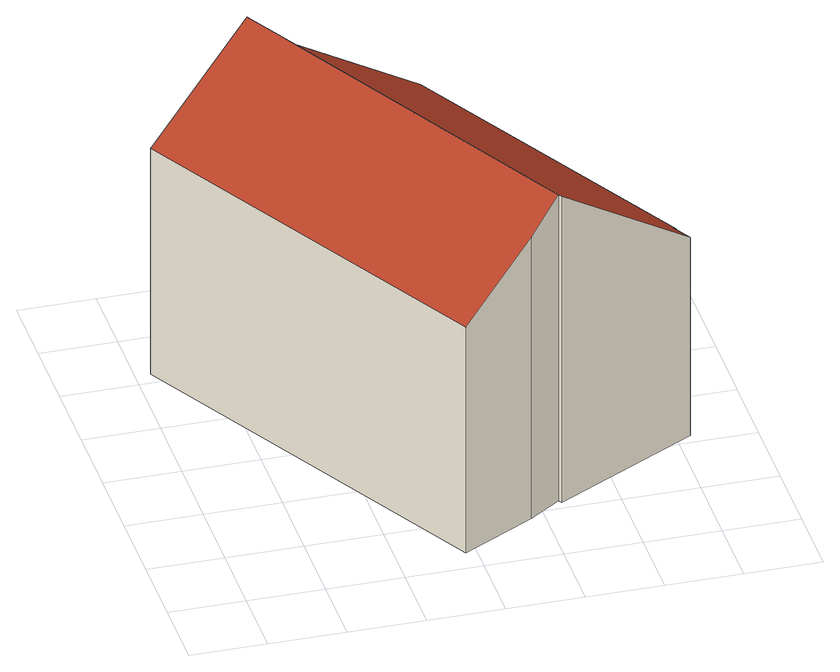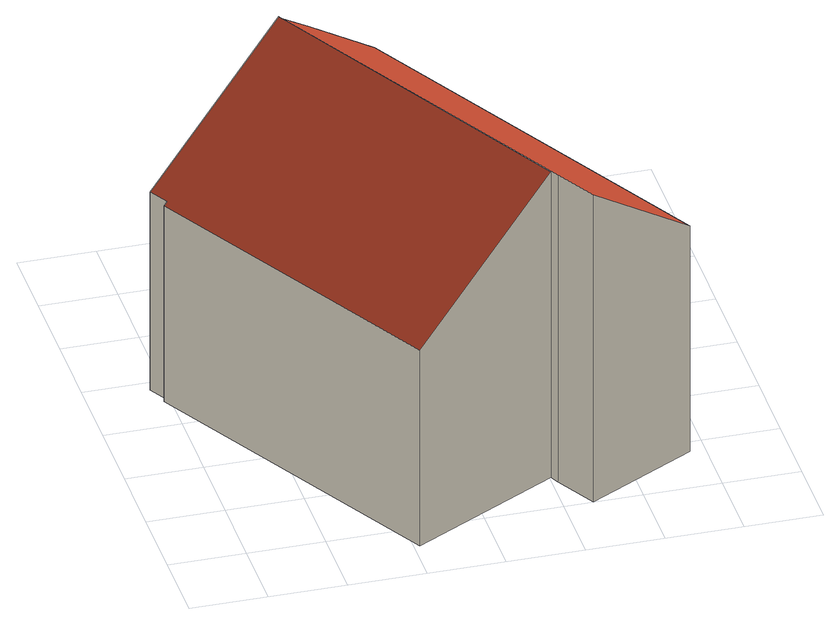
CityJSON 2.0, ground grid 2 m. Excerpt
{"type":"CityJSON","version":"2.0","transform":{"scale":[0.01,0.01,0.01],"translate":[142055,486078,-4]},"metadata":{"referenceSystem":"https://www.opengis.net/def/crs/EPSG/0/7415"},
"CityObjects":{
"building1":{"type":"Building","attributes":{"b3_bag_bag_overlap":0,"b3_bouwlagen":3,"b3_dak_type":"slanted","b3_extrusie":0,"b3_h_dak_50p":4.12,"b3_h_dak_70p":4.71,"b3_h_dak_max":5.55,"b3_h_dak_min":2.34,"b3_h_maaiveld":-3.33,"b3_is_glas_dak":false,"b3_kas_warenhuis":false,"b3_mutatie_AHN3_AHN4":false,"b3_mutatie_AHN4_AHN5":false,"b3_n_vlakken":2,"b3_opp_buitenmuur":183.35,"b3_opp_dak_plat":0,"b3_opp_dak_schuin":96.63,"b3_opp_grond":78.2,"b3_opp_scheidingsmuur":71.99,"b3_rmse_lod12":1.05,"b3_rmse_lod13":1.05,"b3_rmse_lod22":0.105,"b3_succes":true,"b3_t_run":165,"b3_val3dity_lod12":"[]","b3_val3dity_lod13":"[]","b3_val3dity_lod22":"[]","b3_volume_lod12":627.85,"b3_volume_lod13":627.85,"b3_volume_lod22":584.04,"geconstateerd":false,"oorspronkelijkbouwjaar":1989,"rf_force_lod11":false,"status":"Pand in gebruik"},"children":["building1-1"]},
"building1-1":{"type":"BuildingPart","parents":["building1"],"geometry":[{"type":"Solid","lod":"2.2","boundaries":[[[[0,1,2,3,4,5,6,7,8,9,10,11]],[[12,6,5,13]],[[14,1,0,15]],[[13,5,4,16]],[[17,16,4,3,18]],[[19,2,1,14]],[[20,8,7,21]],[[22,11,10,23]],[[16,17,23]],[[18,3,2,19]],[[24,9,8,20]],[[23,10,9,24]],[[15,0,11,22]],[[21,7,6,12]],[[15,22,23,17,18,19,14]],[[21,12,13,16,23,24,20]]]],"semantics":{"surfaces":[{"type":"GroundSurface"},{"type":"WallSurface","on_footprint_edge":true},{"type":"WallSurface","on_footprint_edge":false},{"type":"RoofSurface","b3_azimut":241.29,"b3_h_dak_50p":4.48,"b3_h_dak_70p":5,"b3_h_dak_max":5.81,"b3_h_dak_min":3.13,"b3_hellingshoek":36.02},{"type":"RoofSurface","b3_azimut":61.25,"b3_h_dak_50p":3.79,"b3_h_dak_70p":4.49,"b3_h_dak_max":5.81,"b3_h_dak_min":2.09,"b3_hellingshoek":35.94}],"values":[[0,1,1,1,1,1,1,1,2,1,1,1,1,1,3,4]]}}]}
},
"vertices":[
[571,68,67],[39,1040,67],[324,1196,67],[384,1087,67],[396,1064,67],[783,1275,67],[1216,489,67],[1207,483,67],[1235,431,67],[855,223,67],[849,233,67],[766,175,67],[1216,489,633],[783,1275,634],[39,1040,721],[571,68,720],[396,1064,953],[396,1064,957],[384,1087,957],[324,1196,957],[1235,431,641],[1207,483,641],[766,175,882],[849,233,955],[855,223,955]
]}
